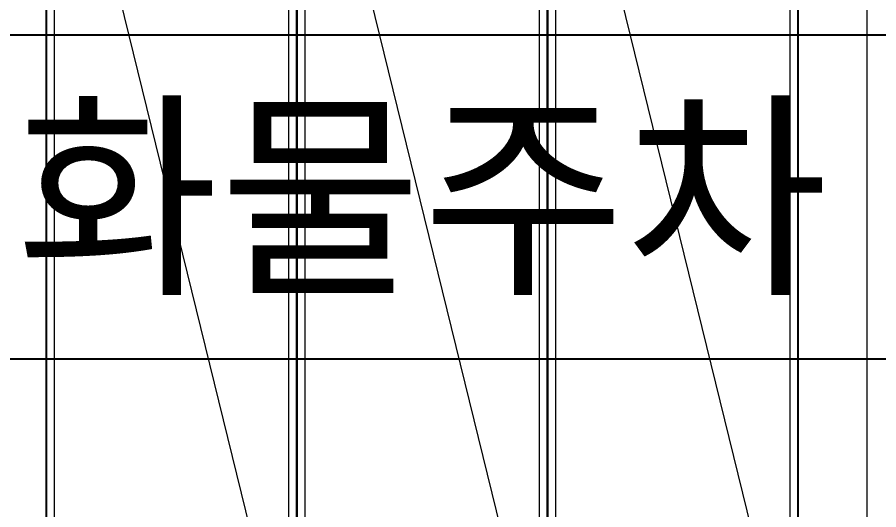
# Model space of a CAD drawing. Header units: millimetres. Extents: x 4739419 to 5837985, y 2291271 to 3446271.
# Drawn here: x 4943605 to 4954258, y 2445025 to 2451114 of the extents above; entities that cross this region are included whole.
import ezdxf
from ezdxf.enums import TextEntityAlignment as Align

# ---------------------------------------------------------------- set-up
doc = ezdxf.new("R2010")
doc.units = ezdxf.units.MM
doc.layers.get('0').update_dxf_attribs({"color": 255})
for name, color, linetype, lineweight in [('A-XXXX-TXT2', 9, 'Continuous', 25), ('XR-평면도$0$A-CNTL', 9, 'Continuous', 15), ('XR-평면도$0$A-ELEV-LIN3', 9, 'Continuous', 18)]:
    doc.layers.add(name, color=color, linetype=linetype, lineweight=lineweight)
doc.layers.add('XR-평면도$0$Parking_화물', color=9, linetype='Continuous')
doc.styles.add('맑은고딕', font='malgun.ttf')

# ---------------------------------------------------------------- blocks, each defined once
blk = doc.blocks.new('글_화물주차')
at = {"layer": 'A-XXXX-TXT2', "color": 0}
blk.add_lwpolyline([(-7000, -2000), (7000, -2000), (7000, 2000), (-7000, 2000)], close=True, dxfattribs=at)
at = {"layer": 'A-XXXX-TXT2', "style": '맑은고딕'}
blk.add_text('화물주차', height=2000, dxfattribs=at).set_placement((0, 0), align=Align.MIDDLE_CENTER)
blk = doc.blocks.new('XR-평면도$0$중심선(210216)')
at = {"layer": 'XR-평면도$0$A-CNTL', "ltscale": 300}
blk.add_lwpolyline([(88000, 206000), (88000, -10000)], dxfattribs=at)
blk = doc.blocks.new('XR-평면도$0$주차구획_1')
at = {"layer": 'XR-평면도$0$A-ELEV-LIN3'}
blk.add_line((-5900, 1450), (5900, -1450), dxfattribs=at)
blk.add_lwpolyline([(-5900, 1450), (5900, 1450), (5900, -1450), (-5900, -1450)], close=True, dxfattribs=at)
at = {"layer": 'XR-평면도$0$Parking_화물'}
blk.add_lwpolyline([(-6000, 1550), (6000, 1550), (6000, -1550), (-6000, -1550)], close=True, dxfattribs=at)
blk = doc.blocks.new('XR-평면도$0$화물주차구획_1F(210411)')
at = {"xscale": -1.000000000000001}
for p in [(12150544, 795313), (12150544, 792213), (12150544, 789113)]:
    blk.add_blockref('XR-평면도$0$주차구획_1', p, dxfattribs=at)

msp = doc.modelspace()

# ---------------------------------------------------------------- block references
at = {"color": 2, "rotation": 90}
msp.add_blockref('XR-평면도$0$화물주차구획_1F(210411)', (5740825.2, -9701802.7), dxfattribs=at)
msp.add_blockref('XR-평면도$0$화물주차구획_1F(210411)', (5740825.2, -9701802.7), dxfattribs=at)
msp.add_blockref('XR-평면도$0$화물주차구획_1F(210411)', (5740825.2, -9701802.7), dxfattribs=at)
msp.add_blockref('글_화물주차', (4948611.8, 2448891.2))
at = {"layer": 'XR-평면도$0$A-CNTL'}
msp.add_blockref('XR-평면도$0$중심선(210216)', (4866111.8, 2336391.2), dxfattribs=at)

doc.saveas('drawing.dxf')
